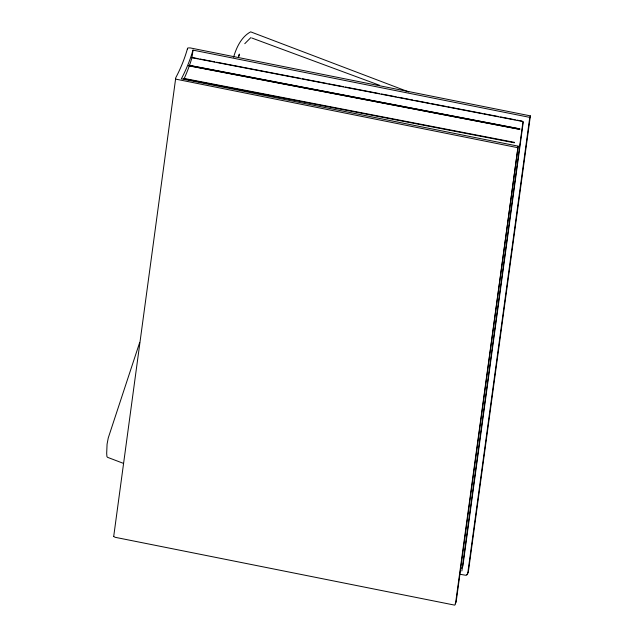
<?xml version="1.0" encoding="UTF-8"?>
<svg xmlns="http://www.w3.org/2000/svg" width="637" height="637" viewBox="0 0 637 637"><rect width="100%" height="100%" fill="white"/><g stroke="black" fill="none" stroke-linecap="round" stroke-linejoin="round"><path stroke-width="0.96" d="M113.72 536.322L175.764 77.706A398.881 232.457 5.7 0 0 187.366 49.001M187.374 49.001L187.819 47.958L190.16 47.91L530.382 115.878L529.777 117.375L193.003 50.124L191.968 57.728L523.319 121.603L462.852 566.134L461.706 568.292M192.987 50.124A412.298 240.268 5.7 0 1 181.362 78.821L518.144 146.152L455.487 603.852L454.762 605.15L115.154 537.302L113.529 536.386M518.144 146.152L456.14 601.973L455.192 603.757M461.865 570.983L522.905 122.264M529.777 117.375L467.773 573.196L467.447 574.287L465.902 575.291L459.803 574.24M530.382 115.878L468.322 572.09L466.825 574.98M238.62 57.211L239.369 54.073L238.748 55.96M139.67 342.507L108.258 437.93L107.064 444.212L106.682 453.353L106.92 456.554L107.542 457.326L123.084 463.234M233.588 57.187C236.391 47.496 241.431 36.755 250.66 31.85L408.787 91.943M244.775 43.69L250.787 37.631M192.191 57.497L198.043 58.628M199.994 59.002L214.637 61.821M216.588 62.203L300.521 78.383M302.471 78.757L326.869 83.463M328.819 83.837L343.462 86.656M345.413 87.038L379.572 93.623M381.523 93.997L396.166 96.816M398.117 97.19L412.752 100.017M414.703 100.391L429.346 103.218M431.297 103.592L445.94 106.411M447.891 106.793L482.05 113.378M484.001 113.752L498.644 116.571M500.594 116.953L515.229 119.772M517.18 120.146L522.061 121.086M189.157 65.293L519.951 128.921L189.038 65.42M188.823 65.691L519.776 129.351L188.735 65.826M183.703 78.359L514.513 142.362L514.338 142.792L183.687 78.821M517.539 147.641L175.669 79.107M251.719 37.973L379.604 85.302M191.936 57.72A412.282 240.237 5.7 0 1 184.149 78.59"/></g></svg>
